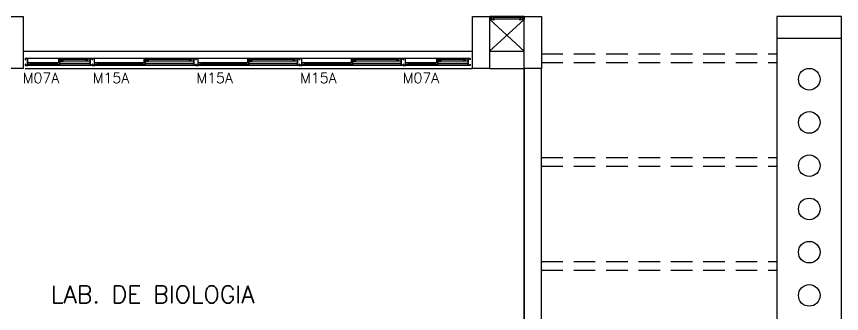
# Model space of a CAD drawing. Header units: millimetres. Extents: x 1887 to 2405, y 1100 to 1335.
# Drawn here: x 2247.91 to 2257.46, y 1193.81 to 1197.25 of the extents above; entities that cross this region are included whole.
import ezdxf

# ---------------------------------------------------------------- set-up
doc = ezdxf.new("R2010")
doc.units = ezdxf.units.MM
doc.linetypes.add('HIDDEN', pattern=[0.375, 0.25, -0.125])
for name, color, linetype in [('AR-ALV', 2, 'Continuous'), ('AR-ESQ', 1, 'Continuous'), ('AR-ESTC', 3, 'Continuous'), ('AR-ESTC-V', 2, 'Continuous'), ('AR-ESTMA-C', 3, 'Continuous'), ('AR-PEITORIL', 1, 'Continuous'), ('AR-SHAFT', 1, 'Continuous'), ('AR-TXTESQ1-CONG', 1, 'Continuous'), ('DT-ESQ-BAGUETE-C', 2, 'Continuous'), ('DT-ESQ-BAGUETE-V', 1, 'Continuous'), ('DT-ESQ-CHAPA DOBRADA-V', 1, 'Continuous'), ('DT-ESQ-PERFIL CADEIRA-C', 2, 'Continuous'), ('DT-ESQ-PERFIL CADEIRA-V', 1, 'Continuous'), ('DT-ESQ-PERFIL U SIMPLES-C', 2, 'Continuous'), ('DT-ESQ-PERFIL U-C', 2, 'Continuous'), ('DT-ESQ-PERFIL U-V', 1, 'Continuous'), ('DT-ESQ-VENEZIANA-C', 2, 'Continuous'), ('DT-ESQ-VENEZIANA-V', 2, 'Continuous'), ('DT-ESQ-VIDRO-C', 2, 'Continuous'), ('PG-PROJ', 1, 'HIDDEN'), ('TEXTO', 2, 'Continuous')]:
    doc.layers.add(name, color=color, linetype=linetype)
doc.styles.add('S12', font='simplex.shx', dxfattribs={"width": 1.1, "height": 0.12})
doc.styles.add('UNB-100', font='simplex.shx', dxfattribs={"height": 0.2})

# ---------------------------------------------------------------- blocks, each defined once
blk = doc.blocks.new('EF65-P')
at = {"layer": 'DT-ESQ-BAGUETE-C', "ltscale": 0.1}
for points in [[(0.0735, -0.1), (0.06, -0.1), (0.06, -0.0985), (0.073, -0.0985, 0.414214), (0.0735, -0.098), (0.0735, -0.087, 0.414214), (0.073, -0.0865), (0.06, -0.0865), (0.06, -0.085), (0.0735, -0.085, -0.414214), (0.075, -0.0865), (0.075, -0.0985, -0.414214)], [(0.339, -0.1), (0.3525, -0.1), (0.3525, -0.0985), (0.3395, -0.0985, -0.414214), (0.339, -0.098), (0.339, -0.087, -0.414214), (0.3395, -0.0865), (0.3525, -0.0865), (0.3525, -0.085), (0.339, -0.085, 0.414214), (0.3375, -0.0865), (0.3375, -0.0985, 0.414214)], [(0.4225, -0.055), (0.409, -0.055), (0.409, -0.0535), (0.422, -0.0535, 0.414214), (0.4225, -0.053), (0.4225, -0.042, 0.414214), (0.422, -0.0415), (0.409, -0.0415), (0.409, -0.04), (0.4225, -0.04, -0.414214), (0.424, -0.0415), (0.424, -0.0535, -0.414214)], [(0.7015, -0.055), (0.715, -0.055), (0.715, -0.0535), (0.702, -0.0535, -0.414214), (0.7015, -0.053), (0.7015, -0.042, -0.414214), (0.702, -0.0415), (0.715, -0.0415), (0.715, -0.04), (0.7015, -0.04, 0.414214), (0.7, -0.0415), (0.7, -0.0535, 0.414214)], [(0.8485, -0.1), (0.835, -0.1), (0.835, -0.0985), (0.848, -0.0985, 0.414214), (0.8485, -0.098), (0.8485, -0.087, 0.414214), (0.848, -0.0865), (0.835, -0.0865), (0.835, -0.085), (0.8485, -0.085, -0.414214), (0.85, -0.0865), (0.85, -0.0985, -0.414214)], [(1.3265, -0.1), (1.34, -0.1), (1.34, -0.0985), (1.327, -0.0985, -0.414214), (1.3265, -0.098), (1.3265, -0.087, -0.414214), (1.327, -0.0865), (1.34, -0.0865), (1.34, -0.085), (1.3265, -0.085, 0.414214), (1.325, -0.0865), (1.325, -0.0985, 0.414214)], [(1.41, -0.055), (1.3965, -0.055), (1.3965, -0.0535), (1.4095, -0.0535, 0.414214), (1.41, -0.053), (1.41, -0.042, 0.414214), (1.4095, -0.0415), (1.3965, -0.0415), (1.3965, -0.04), (1.41, -0.04, -0.414214), (1.4115, -0.0415), (1.4115, -0.0535, -0.414214)], [(1.9015, -0.055), (1.915, -0.055), (1.915, -0.0535), (1.902, -0.0535, -0.414214), (1.9015, -0.053), (1.9015, -0.042, -0.414214), (1.902, -0.0415), (1.915, -0.0415), (1.915, -0.04), (1.9015, -0.04, 0.414214), (1.9, -0.0415), (1.9, -0.0535, 0.414214)], [(2.0485, -0.1), (2.035, -0.1), (2.035, -0.0985), (2.048, -0.0985, 0.414214), (2.0485, -0.098), (2.0485, -0.087, 0.414214), (2.048, -0.0865), (2.035, -0.0865), (2.035, -0.085), (2.0485, -0.085, -0.414214), (2.05, -0.0865), (2.05, -0.0985, -0.414214)], [(2.5265, -0.1), (2.54, -0.1), (2.54, -0.0985), (2.527, -0.0985, -0.414214), (2.5265, -0.098), (2.5265, -0.087, -0.414214), (2.527, -0.0865), (2.54, -0.0865), (2.54, -0.085), (2.5265, -0.085, 0.414214), (2.525, -0.0865), (2.525, -0.0985, 0.414214)], [(2.61, -0.055), (2.5965, -0.055), (2.5965, -0.0535), (2.6095, -0.0535, 0.414214), (2.61, -0.053), (2.61, -0.042, 0.414214), (2.6095, -0.0415), (2.5965, -0.0415), (2.5965, -0.04), (2.61, -0.04, -0.414214), (2.6115, -0.0415), (2.6115, -0.0535, -0.414214)], [(3.1015, -0.055), (3.115, -0.055), (3.115, -0.0535), (3.102, -0.0535, -0.414214), (3.1015, -0.053), (3.1015, -0.042, -0.414214), (3.102, -0.0415), (3.115, -0.0415), (3.115, -0.04), (3.1015, -0.04, 0.414214), (3.1, -0.0415), (3.1, -0.0535, 0.414214)], [(3.2485, -0.1), (3.235, -0.1), (3.235, -0.0985), (3.248, -0.0985, 0.414214), (3.2485, -0.098), (3.2485, -0.087, 0.414214), (3.248, -0.0865), (3.235, -0.0865), (3.235, -0.085), (3.2485, -0.085, -0.414214), (3.25, -0.0865), (3.25, -0.0985, -0.414214)], [(3.7265, -0.1), (3.74, -0.1), (3.74, -0.0985), (3.727, -0.0985, -0.414214), (3.7265, -0.098), (3.7265, -0.087, -0.414214), (3.727, -0.0865), (3.74, -0.0865), (3.74, -0.085), (3.7265, -0.085, 0.414214), (3.725, -0.0865), (3.725, -0.0985, 0.414214)], [(3.81, -0.055), (3.7965, -0.055), (3.7965, -0.0535), (3.8095, -0.0535, 0.414214), (3.81, -0.053), (3.81, -0.042, 0.414214), (3.8095, -0.0415), (3.7965, -0.0415), (3.7965, -0.04), (3.81, -0.04, -0.414214), (3.8115, -0.0415), (3.8115, -0.0535, -0.414214)], [(4.3015, -0.055), (4.315, -0.055), (4.315, -0.0535), (4.302, -0.0535, -0.414214), (4.3015, -0.053), (4.3015, -0.042, -0.414214), (4.302, -0.0415), (4.315, -0.0415), (4.315, -0.04), (4.3015, -0.04, 0.414214), (4.3, -0.0415), (4.3, -0.0535, 0.414214)], [(4.4485, -0.1), (4.435, -0.1), (4.435, -0.0985), (4.448, -0.0985, 0.414214), (4.4485, -0.098), (4.4485, -0.087, 0.414214), (4.448, -0.0865), (4.435, -0.0865), (4.435, -0.085), (4.4485, -0.085, -0.414214), (4.45, -0.0865), (4.45, -0.0985, -0.414214)], [(4.714, -0.1), (4.7275, -0.1), (4.7275, -0.0985), (4.7145, -0.0985, -0.414214), (4.714, -0.098), (4.714, -0.087, -0.414214), (4.7145, -0.0865), (4.7275, -0.0865), (4.7275, -0.085), (4.714, -0.085, 0.414214), (4.7125, -0.0865), (4.7125, -0.0985, 0.414214)], [(4.7975, -0.055), (4.784, -0.055), (4.784, -0.0535), (4.797, -0.0535, 0.414214), (4.7975, -0.053), (4.7975, -0.042, 0.414214), (4.797, -0.0415), (4.784, -0.0415), (4.784, -0.04), (4.7975, -0.04, -0.414214), (4.799, -0.0415), (4.799, -0.0535, -0.414214)], [(5.0765, -0.055), (5.09, -0.055), (5.09, -0.0535), (5.077, -0.0535, -0.414214), (5.0765, -0.053), (5.0765, -0.042, -0.414214), (5.077, -0.0415), (5.09, -0.0415), (5.09, -0.04), (5.0765, -0.04, 0.414214), (5.075, -0.0415), (5.075, -0.0535, 0.414214)]]:
    blk.add_lwpolyline(points, format="xyb", close=True, dxfattribs=at)
at = {"layer": 'DT-ESQ-BAGUETE-V', "ltscale": 0.1}
for p, q in [((0.0735, -0.085), (0.339, -0.085)), ((0.4225, -0.04), (0.7015, -0.04)), ((0.8485, -0.085), (1.3265, -0.085)), ((1.41, -0.04), (1.9015, -0.04)), ((2.0485, -0.085), (2.5265, -0.085)), ((2.61, -0.04), (3.1015, -0.04)), ((3.2485, -0.085), (3.7265, -0.085)), ((3.81, -0.04), (4.3015, -0.04)), ((4.4485, -0.085), (4.714, -0.085)), ((4.7975, -0.04), (5.0765, -0.04))]:
    blk.add_line(p, q, dxfattribs=at)
at = {"layer": 'DT-ESQ-CHAPA DOBRADA-V', "ltscale": 0.1}
for p, q in [((0.025, -0.052), (0.374, -0.052)), ((0.025, -0.055), (0.374, -0.055)), ((0.8, -0.052), (1.3615, -0.052)), ((0.8, -0.055), (1.3615, -0.055)), ((2, -0.052), (2.5615, -0.052)), ((2, -0.055), (2.5615, -0.055)), ((3.2, -0.052), (3.7615, -0.052)), ((3.2, -0.055), (3.7615, -0.055)), ((4.4, -0.052), (4.749, -0.052)), ((4.4, -0.055), (4.749, -0.055))]:
    blk.add_line(p, q, dxfattribs=at)
at = {"layer": 'DT-ESQ-PERFIL CADEIRA-C', "ltscale": 0.1}
for p, q in [((0.376, -0.0635), (0.4225, -0.0635)), ((0.75, -0.0635), (0.7015, -0.0635)), ((1.3635, -0.0635), (1.41, -0.0635)), ((1.95, -0.0635), (1.9015, -0.0635)), ((2.5635, -0.0635), (2.61, -0.0635)), ((3.15, -0.0635), (3.1015, -0.0635)), ((3.7635, -0.0635), (3.81, -0.0635)), ((4.35, -0.0635), (4.3015, -0.0635)), ((4.751, -0.0635), (4.7975, -0.0635)), ((5.125, -0.0635), (5.0765, -0.0635)), ((0.025, -0.1085), (0.0735, -0.1085)), ((0.3855, -0.1085), (0.339, -0.1085)), ((0.8, -0.1085), (0.8485, -0.1085)), ((1.373, -0.1085), (1.3265, -0.1085)), ((2, -0.1085), (2.0485, -0.1085)), ((2.573, -0.1085), (2.5265, -0.1085)), ((3.2, -0.1085), (3.2485, -0.1085)), ((3.773, -0.1085), (3.7265, -0.1085)), ((4.4, -0.1085), (4.4485, -0.1085)), ((4.7605, -0.1085), (4.714, -0.1085))]:
    blk.add_line(p, q, dxfattribs=at)
for points in [[(0.0735, -0.11), (0.025, -0.11), (0.025, -0.1085), (0.06, -0.1085, -0.198912), (0.0589, -0.1081, -0.198913), (0.0585, -0.107), (0.0585, -0.087, 0.414214), (0.058, -0.0865), (0.025, -0.0865), (0.025, -0.085), (0.0585, -0.085, -0.414214), (0.06, -0.0865), (0.06, -0.0985), (0.06, -0.1), (0.06, -0.107), (0.0735, -0.107, -1)], [(0.339, -0.107, 1), (0.339, -0.11), (0.3855, -0.11, 0.414214), (0.3875, -0.108), (0.3875, -0.087, 0.414214), (0.3855, -0.085), (0.354, -0.085, 0.414214), (0.3525, -0.0865), (0.3525, -0.107)], [(0.3525, -0.1085, 0.198913), (0.3536, -0.1081, 0.198913), (0.354, -0.107), (0.354, -0.087, -0.414214), (0.3545, -0.0865), (0.3855, -0.0865, -0.414214), (0.386, -0.087), (0.386, -0.108, -0.414214), (0.3855, -0.1085)], [(0.4225, -0.062, -1), (0.4225, -0.065), (0.376, -0.065, -0.414214), (0.374, -0.063), (0.374, -0.042, -0.414214), (0.376, -0.04), (0.4075, -0.04, -0.414214), (0.409, -0.0415), (0.409, -0.062)], [(0.409, -0.0635, -0.198913), (0.4079, -0.0631, -0.198913), (0.4075, -0.062), (0.4075, -0.042, 0.414214), (0.407, -0.0415), (0.376, -0.0415, 0.414214), (0.3755, -0.042), (0.3755, -0.063, 0.414214), (0.376, -0.0635)], [(0.7015, -0.065), (0.75, -0.065), (0.75, -0.0635), (0.715, -0.0635, 0.198912), (0.7161, -0.0631, 0.198913), (0.7165, -0.062), (0.7165, -0.042, -0.414214), (0.717, -0.0415), (0.75, -0.0415), (0.75, -0.04), (0.7165, -0.04, 0.414214), (0.715, -0.0415), (0.715, -0.0535), (0.715, -0.055), (0.715, -0.062), (0.7015, -0.062, 1)], [(0.8485, -0.11), (0.8, -0.11), (0.8, -0.1085), (0.835, -0.1085, -0.198912), (0.8339, -0.1081, -0.198913), (0.8335, -0.107), (0.8335, -0.087, 0.414214), (0.833, -0.0865), (0.8, -0.0865), (0.8, -0.085), (0.8335, -0.085, -0.414214), (0.835, -0.0865), (0.835, -0.0985), (0.835, -0.1), (0.835, -0.107), (0.8485, -0.107, -1)], [(1.3265, -0.107, 1), (1.3265, -0.11), (1.373, -0.11, 0.414214), (1.375, -0.108), (1.375, -0.087, 0.414214), (1.373, -0.085), (1.3415, -0.085, 0.414214), (1.34, -0.0865), (1.34, -0.107)], [(1.34, -0.1085, 0.198913), (1.3411, -0.1081, 0.198913), (1.3415, -0.107), (1.3415, -0.087, -0.414214), (1.342, -0.0865), (1.373, -0.0865, -0.414214), (1.3735, -0.087), (1.3735, -0.108, -0.414214), (1.373, -0.1085)], [(1.41, -0.062, -1), (1.41, -0.065), (1.3635, -0.065, -0.414214), (1.3615, -0.063), (1.3615, -0.042, -0.414214), (1.3635, -0.04), (1.395, -0.04, -0.414214), (1.3965, -0.0415), (1.3965, -0.062)], [(1.3965, -0.0635, -0.198913), (1.3954, -0.0631, -0.198913), (1.395, -0.062), (1.395, -0.042, 0.414214), (1.3945, -0.0415), (1.3635, -0.0415, 0.414214), (1.363, -0.042), (1.363, -0.063, 0.414214), (1.3635, -0.0635)], [(1.9015, -0.065), (1.95, -0.065), (1.95, -0.0635), (1.915, -0.0635, 0.198912), (1.9161, -0.0631, 0.198913), (1.9165, -0.062), (1.9165, -0.042, -0.414214), (1.917, -0.0415), (1.95, -0.0415), (1.95, -0.04), (1.9165, -0.04, 0.414214), (1.915, -0.0415), (1.915, -0.0535), (1.915, -0.055), (1.915, -0.062), (1.9015, -0.062, 1)], [(2.0485, -0.11), (2, -0.11), (2, -0.1085), (2.035, -0.1085, -0.198912), (2.0339, -0.1081, -0.198913), (2.0335, -0.107), (2.0335, -0.087, 0.414214), (2.033, -0.0865), (2, -0.0865), (2, -0.085), (2.0335, -0.085, -0.414214), (2.035, -0.0865), (2.035, -0.0985), (2.035, -0.1), (2.035, -0.107), (2.0485, -0.107, -1)], [(2.5265, -0.107, 1), (2.5265, -0.11), (2.573, -0.11, 0.414214), (2.575, -0.108), (2.575, -0.087, 0.414214), (2.573, -0.085), (2.5415, -0.085, 0.414214), (2.54, -0.0865), (2.54, -0.107)], [(2.54, -0.1085, 0.198913), (2.5411, -0.1081, 0.198913), (2.5415, -0.107), (2.5415, -0.087, -0.414214), (2.542, -0.0865), (2.573, -0.0865, -0.414214), (2.5735, -0.087), (2.5735, -0.108, -0.414214), (2.573, -0.1085)], [(2.61, -0.062, -1), (2.61, -0.065), (2.5635, -0.065, -0.414214), (2.5615, -0.063), (2.5615, -0.042, -0.414214), (2.5635, -0.04), (2.595, -0.04, -0.414214), (2.5965, -0.0415), (2.5965, -0.062)], [(2.5965, -0.0635, -0.198913), (2.5954, -0.0631, -0.198913), (2.595, -0.062), (2.595, -0.042, 0.414214), (2.5945, -0.0415), (2.5635, -0.0415, 0.414214), (2.563, -0.042), (2.563, -0.063, 0.414214), (2.5635, -0.0635)], [(3.1015, -0.065), (3.15, -0.065), (3.15, -0.0635), (3.115, -0.0635, 0.198912), (3.1161, -0.0631, 0.198913), (3.1165, -0.062), (3.1165, -0.042, -0.414214), (3.117, -0.0415), (3.15, -0.0415), (3.15, -0.04), (3.1165, -0.04, 0.414214), (3.115, -0.0415), (3.115, -0.0535), (3.115, -0.055), (3.115, -0.062), (3.1015, -0.062, 1)], [(3.2485, -0.11), (3.2, -0.11), (3.2, -0.1085), (3.235, -0.1085, -0.198912), (3.2339, -0.1081, -0.198913), (3.2335, -0.107), (3.2335, -0.087, 0.414214), (3.233, -0.0865), (3.2, -0.0865), (3.2, -0.085), (3.2335, -0.085, -0.414214), (3.235, -0.0865), (3.235, -0.0985), (3.235, -0.1), (3.235, -0.107), (3.2485, -0.107, -1)], [(3.7265, -0.107, 1), (3.7265, -0.11), (3.773, -0.11, 0.414214), (3.775, -0.108), (3.775, -0.087, 0.414214), (3.773, -0.085), (3.7415, -0.085, 0.414214), (3.74, -0.0865), (3.74, -0.107)], [(3.74, -0.1085, 0.198913), (3.7411, -0.1081, 0.198913), (3.7415, -0.107), (3.7415, -0.087, -0.414214), (3.742, -0.0865), (3.773, -0.0865, -0.414214), (3.7735, -0.087), (3.7735, -0.108, -0.414214), (3.773, -0.1085)], [(3.81, -0.062, -1), (3.81, -0.065), (3.7635, -0.065, -0.414214), (3.7615, -0.063), (3.7615, -0.042, -0.414214), (3.7635, -0.04), (3.795, -0.04, -0.414214), (3.7965, -0.0415), (3.7965, -0.062)], [(3.7965, -0.0635, -0.198913), (3.7954, -0.0631, -0.198913), (3.795, -0.062), (3.795, -0.042, 0.414214), (3.7945, -0.0415), (3.7635, -0.0415, 0.414214), (3.763, -0.042), (3.763, -0.063, 0.414214), (3.7635, -0.0635)], [(4.3015, -0.065), (4.35, -0.065), (4.35, -0.0635), (4.315, -0.0635, 0.198912), (4.3161, -0.0631, 0.198913), (4.3165, -0.062), (4.3165, -0.042, -0.414214), (4.317, -0.0415), (4.35, -0.0415), (4.35, -0.04), (4.3165, -0.04, 0.414214), (4.315, -0.0415), (4.315, -0.0535), (4.315, -0.055), (4.315, -0.062), (4.3015, -0.062, 1)], [(4.4485, -0.11), (4.4, -0.11), (4.4, -0.1085), (4.435, -0.1085, -0.198912), (4.4339, -0.1081, -0.198913), (4.4335, -0.107), (4.4335, -0.087, 0.414214), (4.433, -0.0865), (4.4, -0.0865), (4.4, -0.085), (4.4335, -0.085, -0.414214), (4.435, -0.0865), (4.435, -0.0985), (4.435, -0.1), (4.435, -0.107), (4.4485, -0.107, -1)], [(4.714, -0.107, 1), (4.714, -0.11), (4.7605, -0.11, 0.414214), (4.7625, -0.108), (4.7625, -0.087, 0.414214), (4.7605, -0.085), (4.729, -0.085, 0.414214), (4.7275, -0.0865), (4.7275, -0.107)], [(4.7275, -0.1085, 0.198913), (4.7286, -0.1081, 0.198913), (4.729, -0.107), (4.729, -0.087, -0.414214), (4.7295, -0.0865), (4.7605, -0.0865, -0.414214), (4.761, -0.087), (4.761, -0.108, -0.414214), (4.7605, -0.1085)], [(4.7975, -0.062, -1), (4.7975, -0.065), (4.751, -0.065, -0.414214), (4.749, -0.063), (4.749, -0.042, -0.414214), (4.751, -0.04), (4.7825, -0.04, -0.414214), (4.784, -0.0415), (4.784, -0.062)], [(4.784, -0.0635, -0.198913), (4.7829, -0.0631, -0.198913), (4.7825, -0.062), (4.7825, -0.042, 0.414214), (4.782, -0.0415), (4.751, -0.0415, 0.414214), (4.7505, -0.042), (4.7505, -0.063, 0.414214), (4.751, -0.0635)], [(5.0765, -0.065), (5.125, -0.065), (5.125, -0.0635), (5.09, -0.0635, 0.198912), (5.0911, -0.0631, 0.198913), (5.0915, -0.062), (5.0915, -0.042, -0.414214), (5.092, -0.0415), (5.125, -0.0415), (5.125, -0.04), (5.0915, -0.04, 0.414214), (5.09, -0.0415), (5.09, -0.0535), (5.09, -0.055), (5.09, -0.062), (5.0765, -0.062, 1)]]:
    blk.add_lwpolyline(points, format="xyb", close=True, dxfattribs=at)
at = {"layer": 'DT-ESQ-PERFIL CADEIRA-V', "ltscale": 0.1}
for p, q in [((0.4075, -0.065), (0.7015, -0.065)), ((1.395, -0.065), (1.9015, -0.065)), ((2.595, -0.065), (3.1015, -0.065)), ((3.795, -0.065), (4.3015, -0.065)), ((4.7825, -0.065), (5.0765, -0.065)), ((0.0735, -0.11), (0.339, -0.11)), ((0.8485, -0.11), (1.3265, -0.11)), ((2.0485, -0.11), (2.5265, -0.11)), ((3.2485, -0.11), (3.7265, -0.11)), ((4.4485, -0.11), (4.714, -0.11))]:
    blk.add_line(p, q, dxfattribs=at)
at = {"layer": 'DT-ESQ-PERFIL U SIMPLES-C', "ltscale": 0.1}
for points in [[(0.376, -0.077), (0.384, -0.077), (0.384, -0.0755), (0.376, -0.0755, -0.414214), (0.3755, -0.075), (0.3755, -0.067, -0.414214), (0.376, -0.0665), (0.384, -0.0665), (0.384, -0.065), (0.376, -0.065, 0.414214), (0.374, -0.067), (0.374, -0.075, 0.414214)], [(0.3855, -0.073), (0.3775, -0.073), (0.3775, -0.0745), (0.3855, -0.0745, -0.414214), (0.386, -0.075), (0.386, -0.083, -0.414214), (0.3855, -0.0835), (0.3775, -0.0835), (0.3775, -0.085), (0.3855, -0.085, 0.414214), (0.3875, -0.083), (0.3875, -0.075, 0.414214)], [(1.3635, -0.077), (1.3715, -0.077), (1.3715, -0.0755), (1.3635, -0.0755, -0.414214), (1.363, -0.075), (1.363, -0.067, -0.414214), (1.3635, -0.0665), (1.3715, -0.0665), (1.3715, -0.065), (1.3635, -0.065, 0.414214), (1.3615, -0.067), (1.3615, -0.075, 0.414214)], [(1.373, -0.073), (1.365, -0.073), (1.365, -0.0745), (1.373, -0.0745, -0.414214), (1.3735, -0.075), (1.3735, -0.083, -0.414214), (1.373, -0.0835), (1.365, -0.0835), (1.365, -0.085), (1.373, -0.085, 0.414214), (1.375, -0.083), (1.375, -0.075, 0.414214)], [(2.5635, -0.077), (2.5715, -0.077), (2.5715, -0.0755), (2.5635, -0.0755, -0.414214), (2.563, -0.075), (2.563, -0.067, -0.414214), (2.5635, -0.0665), (2.5715, -0.0665), (2.5715, -0.065), (2.5635, -0.065, 0.414214), (2.5615, -0.067), (2.5615, -0.075, 0.414214)], [(2.573, -0.073), (2.565, -0.073), (2.565, -0.0745), (2.573, -0.0745, -0.414214), (2.5735, -0.075), (2.5735, -0.083, -0.414214), (2.573, -0.0835), (2.565, -0.0835), (2.565, -0.085), (2.573, -0.085, 0.414214), (2.575, -0.083), (2.575, -0.075, 0.414214)], [(3.7635, -0.077), (3.7715, -0.077), (3.7715, -0.0755), (3.7635, -0.0755, -0.414214), (3.763, -0.075), (3.763, -0.067, -0.414214), (3.7635, -0.0665), (3.7715, -0.0665), (3.7715, -0.065), (3.7635, -0.065, 0.414214), (3.7615, -0.067), (3.7615, -0.075, 0.414214)], [(3.773, -0.073), (3.765, -0.073), (3.765, -0.0745), (3.773, -0.0745, -0.414214), (3.7735, -0.075), (3.7735, -0.083, -0.414214), (3.773, -0.0835), (3.765, -0.0835), (3.765, -0.085), (3.773, -0.085, 0.414214), (3.775, -0.083), (3.775, -0.075, 0.414214)], [(4.751, -0.077), (4.759, -0.077), (4.759, -0.0755), (4.751, -0.0755, -0.414214), (4.7505, -0.075), (4.7505, -0.067, -0.414214), (4.751, -0.0665), (4.759, -0.0665), (4.759, -0.065), (4.751, -0.065, 0.414214), (4.749, -0.067), (4.749, -0.075, 0.414214)], [(4.7605, -0.073), (4.7525, -0.073), (4.7525, -0.0745), (4.7605, -0.0745, -0.414214), (4.761, -0.075), (4.761, -0.083, -0.414214), (4.7605, -0.0835), (4.7525, -0.0835), (4.7525, -0.085), (4.7605, -0.085, 0.414214), (4.7625, -0.083), (4.7625, -0.075, 0.414214)]]:
    blk.add_lwpolyline(points, format="xyb", close=True, dxfattribs=at)
at = {"layer": 'DT-ESQ-PERFIL U-C', "ltscale": 0.1}
for points in [[(0, -0.0365, -0.414214), (0.0015, -0.035), (0.0235, -0.035, -0.414214), (0.025, -0.0365), (0.025, -0.1135, -0.414214), (0.0235, -0.115), (0.0015, -0.115, -0.414214), (0, -0.1135), (0, -0.1), (0.0015, -0.1), (0.0015, -0.113, 0.414214), (0.002, -0.1135), (0.023, -0.1135, 0.414214), (0.0235, -0.113), (0.0235, -0.037, 0.414214), (0.023, -0.0365), (0.002, -0.0365, 0.414214), (0.0015, -0.037), (0.0015, -0.05), (0, -0.05)], [(0.775, -0.0365, 0.414214), (0.7735, -0.035), (0.7515, -0.035, 0.414214), (0.75, -0.0365), (0.75, -0.1135, 0.414214), (0.7515, -0.115), (0.7735, -0.115, 0.414214), (0.775, -0.1135), (0.775, -0.1), (0.7735, -0.1), (0.7735, -0.113, -0.414214), (0.773, -0.1135), (0.752, -0.1135, -0.414214), (0.7515, -0.113), (0.7515, -0.037, -0.414214), (0.752, -0.0365), (0.773, -0.0365, -0.414214), (0.7735, -0.037), (0.7735, -0.05), (0.775, -0.05)], [(0.775, -0.0365, -0.414214), (0.7765, -0.035), (0.7985, -0.035, -0.414214), (0.8, -0.0365), (0.8, -0.1135, -0.414214), (0.7985, -0.115), (0.7765, -0.115, -0.414214), (0.775, -0.1135), (0.775, -0.1), (0.7765, -0.1), (0.7765, -0.113, 0.414214), (0.777, -0.1135), (0.798, -0.1135, 0.414214), (0.7985, -0.113), (0.7985, -0.037, 0.414214), (0.798, -0.0365), (0.777, -0.0365, 0.414214), (0.7765, -0.037), (0.7765, -0.05), (0.775, -0.05)], [(1.975, -0.0365, 0.414214), (1.9735, -0.035), (1.9515, -0.035, 0.414214), (1.95, -0.0365), (1.95, -0.1135, 0.414214), (1.9515, -0.115), (1.9735, -0.115, 0.414214), (1.975, -0.1135), (1.975, -0.1), (1.9735, -0.1), (1.9735, -0.113, -0.414214), (1.973, -0.1135), (1.952, -0.1135, -0.414214), (1.9515, -0.113), (1.9515, -0.037, -0.414214), (1.952, -0.0365), (1.973, -0.0365, -0.414214), (1.9735, -0.037), (1.9735, -0.05), (1.975, -0.05)], [(1.975, -0.0365, -0.414214), (1.9765, -0.035), (1.9985, -0.035, -0.414214), (2, -0.0365), (2, -0.1135, -0.414214), (1.9985, -0.115), (1.9765, -0.115, -0.414214), (1.975, -0.1135), (1.975, -0.1), (1.9765, -0.1), (1.9765, -0.113, 0.414214), (1.977, -0.1135), (1.998, -0.1135, 0.414214), (1.9985, -0.113), (1.9985, -0.037, 0.414214), (1.998, -0.0365), (1.977, -0.0365, 0.414214), (1.9765, -0.037), (1.9765, -0.05), (1.975, -0.05)], [(3.175, -0.0365, 0.414214), (3.1735, -0.035), (3.1515, -0.035, 0.414214), (3.15, -0.0365), (3.15, -0.1135, 0.414214), (3.1515, -0.115), (3.1735, -0.115, 0.414214), (3.175, -0.1135), (3.175, -0.1), (3.1735, -0.1), (3.1735, -0.113, -0.414214), (3.173, -0.1135), (3.152, -0.1135, -0.414214), (3.1515, -0.113), (3.1515, -0.037, -0.414214), (3.152, -0.0365), (3.173, -0.0365, -0.414214), (3.1735, -0.037), (3.1735, -0.05), (3.175, -0.05)], [(3.175, -0.0365, -0.414214), (3.1765, -0.035), (3.1985, -0.035, -0.414214), (3.2, -0.0365), (3.2, -0.1135, -0.414214), (3.1985, -0.115), (3.1765, -0.115, -0.414214), (3.175, -0.1135), (3.175, -0.1), (3.1765, -0.1), (3.1765, -0.113, 0.414214), (3.177, -0.1135), (3.198, -0.1135, 0.414214), (3.1985, -0.113), (3.1985, -0.037, 0.414214), (3.198, -0.0365), (3.177, -0.0365, 0.414214), (3.1765, -0.037), (3.1765, -0.05), (3.175, -0.05)], [(4.375, -0.0365, 0.414214), (4.3735, -0.035), (4.3515, -0.035, 0.414214), (4.35, -0.0365), (4.35, -0.1135, 0.414214), (4.3515, -0.115), (4.3735, -0.115, 0.414214), (4.375, -0.1135), (4.375, -0.1), (4.3735, -0.1), (4.3735, -0.113, -0.414214), (4.373, -0.1135), (4.352, -0.1135, -0.414214), (4.3515, -0.113), (4.3515, -0.037, -0.414214), (4.352, -0.0365), (4.373, -0.0365, -0.414214), (4.3735, -0.037), (4.3735, -0.05), (4.375, -0.05)], [(4.375, -0.0365, -0.414214), (4.3765, -0.035), (4.3985, -0.035, -0.414214), (4.4, -0.0365), (4.4, -0.1135, -0.414214), (4.3985, -0.115), (4.3765, -0.115, -0.414214), (4.375, -0.1135), (4.375, -0.1), (4.3765, -0.1), (4.3765, -0.113, 0.414214), (4.377, -0.1135), (4.398, -0.1135, 0.414214), (4.3985, -0.113), (4.3985, -0.037, 0.414214), (4.398, -0.0365), (4.377, -0.0365, 0.414214), (4.3765, -0.037), (4.3765, -0.05), (4.375, -0.05)], [(5.15, -0.0365, 0.414214), (5.1485, -0.035), (5.1265, -0.035, 0.414214), (5.125, -0.0365), (5.125, -0.1135, 0.414214), (5.1265, -0.115), (5.1485, -0.115, 0.414214), (5.15, -0.1135), (5.15, -0.1), (5.1485, -0.1), (5.1485, -0.113, -0.414214), (5.148, -0.1135), (5.127, -0.1135, -0.414214), (5.1265, -0.113), (5.1265, -0.037, -0.414214), (5.127, -0.0365), (5.148, -0.0365, -0.414214), (5.1485, -0.037), (5.1485, -0.05), (5.15, -0.05)]]:
    blk.add_lwpolyline(points, format="xyb", close=True, dxfattribs=at)
at = {"layer": 'DT-ESQ-PERFIL U-V', "ltscale": 0.1}
for p, q in [((0.0235, -0.035), (0.7515, -0.035)), ((0.7985, -0.035), (1.9515, -0.035)), ((1.9985, -0.035), (3.1515, -0.035)), ((3.1985, -0.035), (4.3515, -0.035)), ((4.3985, -0.035), (5.1265, -0.035)), ((0.0235, -0.115), (0.7515, -0.115)), ((0.7985, -0.115), (1.9515, -0.115)), ((1.9985, -0.115), (3.1515, -0.115)), ((3.1985, -0.115), (4.3515, -0.115)), ((4.3985, -0.115), (5.1265, -0.115))]:
    blk.add_line(p, q, dxfattribs=at)
at = {"layer": 'DT-ESQ-VIDRO-C', "ltscale": 0.1}
for points in [[(0.7125, -0.06), (0.7125, -0.057), (0.4115, -0.057), (0.4115, -0.06)], [(1.9125, -0.06), (1.9125, -0.057), (1.399, -0.057), (1.399, -0.06)], [(3.1125, -0.06), (3.1125, -0.057), (2.599, -0.057), (2.599, -0.06)], [(4.3125, -0.06), (4.3125, -0.057), (3.799, -0.057), (3.799, -0.06)], [(5.0875, -0.06), (5.0875, -0.057), (4.7865, -0.057), (4.7865, -0.06)], [(0.063, -0.105), (0.063, -0.102), (0.3495, -0.102), (0.3495, -0.105)], [(0.838, -0.105), (0.838, -0.102), (1.337, -0.102), (1.337, -0.105)], [(2.038, -0.105), (2.038, -0.102), (2.537, -0.102), (2.537, -0.105)], [(3.238, -0.105), (3.238, -0.102), (3.737, -0.102), (3.737, -0.105)], [(4.438, -0.105), (4.438, -0.102), (4.7245, -0.102), (4.7245, -0.105)]]:
    blk.add_lwpolyline(points, close=True, dxfattribs=at)
blk = doc.blocks.new('EF01A-P')
at = {"layer": 'DT-ESQ-BAGUETE-C', "ltscale": 0.1}
for points in [[(0.0015, 0.035), (0.015, 0.035), (0.015, 0.0335), (0.0015, 0.0335), (0.0015, 0.005), (0.015, 0.005), (0.015, 0.0035), (0.0015, 0.0035, -0.414214), (0, 0.005), (0, 0.0335, -0.414214)], [(0.3985, 0.035), (0.385, 0.035), (0.385, 0.0335), (0.3985, 0.0335), (0.3985, 0.005), (0.385, 0.005), (0.385, 0.0035), (0.3985, 0.0035, 0.414214), (0.4, 0.005), (0.4, 0.0335, 0.414214)]]:
    blk.add_lwpolyline(points, format="xyb", close=True, dxfattribs=at)
at = {"layer": 'DT-ESQ-PERFIL CADEIRA-C', "ltscale": 0.1}
for points in [[(0.01, 0.0015), (0.01, 0.003), (0.0015, 0.003, 1), (0.0015, 0), (0.015, 0, 0.414214), (0.0165, 0.0015), (0.0165, 0.0335), (0.043, 0.0335)], [(0.043, 0.0065), (0.018, 0.0065), (0.018, 0.0165), (0.0165, 0.0165), (0.0165, 0.0065, 0.414214), (0.018, 0.005), (0.043, 0.005), (0.0565, 0.005, 1), (0.0565, 0.008), (0.043, 0.008), (0.043, 0.02), (0.043, 0.032), (0.0565, 0.032, 1), (0.0565, 0.035), (0.043, 0.035), (0.0165, 0.035, 0.414214), (0.015, 0.0335), (0.015, 0.0015), (0.0015, 0.0015)], [(0.0415, 0.02), (0.0415, 0.032, -0.414214), (0.043, 0.0335), (0.0565, 0.0335)], [(0.0415, 0.02), (0.0415, 0.008, 0.414214), (0.043, 0.0065), (0.0565, 0.0065)], [(0.357, 0.0065), (0.382, 0.0065), (0.382, 0.0165), (0.3835, 0.0165), (0.3835, 0.0065, -0.414214), (0.382, 0.005), (0.357, 0.005), (0.3435, 0.005, -1), (0.3435, 0.008), (0.357, 0.008), (0.357, 0.02), (0.357, 0.032), (0.3435, 0.032, -1), (0.3435, 0.035), (0.357, 0.035), (0.3835, 0.035, -0.414214), (0.385, 0.0335), (0.385, 0.0015), (0.3985, 0.0015)], [(0.3585, 0.02), (0.3585, 0.032, 0.414214), (0.357, 0.0335), (0.3435, 0.0335)], [(0.3585, 0.02), (0.3585, 0.008, -0.414214), (0.357, 0.0065), (0.3435, 0.0065)], [(0.39, 0.0015), (0.39, 0.003), (0.3985, 0.003, -1), (0.3985, 0), (0.385, 0, -0.414214), (0.3835, 0.0015), (0.3835, 0.0335), (0.357, 0.0335)]]:
    blk.add_lwpolyline(points, format="xyb", dxfattribs=at)
at = {"layer": 'DT-ESQ-PERFIL CADEIRA-V', "ltscale": 0.1}
blk.add_line((0.015, 0), (0.385, 0), dxfattribs=at)
at = {"layer": 'DT-ESQ-VENEZIANA-C', "ltscale": 0.1}
for p, q in [((0.043, 0.0105), (0.357, 0.0105)), ((0.043, 0.009), (0.357, 0.009))]:
    blk.add_line(p, q, dxfattribs=at)
at = {"layer": 'DT-ESQ-VENEZIANA-V', "ltscale": 0.1}
blk.add_line((0.043, 0.031), (0.357, 0.031), dxfattribs=at)

msp = doc.modelspace()

# ---------------------------------------------------------------- linework, layer by layer
at = {"layer": 'AR-ALV'}
for p, q in [((2253.3847, 1196.8485), (2253.7847, 1196.8485)), ((2253.3847, 1196.6485), (2253.7847, 1196.6485)), ((2253.7847, 1196.6485), (2253.7847, 1189.6235)), ((2253.7847, 1189.6235), (2253.7847, 1196.6485)), ((2253.9847, 1182.3985), (2253.9847, 1196.6485))]:
    msp.add_line(p, q, dxfattribs=at)
at = {"layer": 'AR-ESTC'}
for points in [[(2247.7847, 1197.2485), (2247.9847, 1197.2485), (2247.9847, 1196.6485), (2247.7847, 1196.6485)], [(2253.1847, 1197.2485), (2253.3847, 1197.2485), (2253.3847, 1196.6485), (2253.1847, 1196.6485)], [(2253.7847, 1197.2485), (2253.9847, 1197.2485), (2253.9847, 1196.6485), (2253.7847, 1196.6485)], [(2256.708, 1196.9985), (2257.458, 1196.9985), (2257.458, 1197.2485), (2256.708, 1197.2485)]]:
    msp.add_lwpolyline(points, close=True, dxfattribs=at)
at = {"layer": 'AR-ESTC-V'}
for p, q in [((2256.708, 1196.9985), (2256.708, 1179.0484)), ((2257.458, 1179.0484), (2257.458, 1196.9985))]:
    msp.add_line(p, q, dxfattribs=at)
at = {"layer": 'AR-ESTMA-C', "ltscale": 0.25}
for centre in [(2257.0847, 1196.5234), (2257.0847, 1196.0234), (2257.0847, 1195.5234), (2257.0847, 1195.0234), (2257.0847, 1194.5234), (2257.0847, 1194.0234)]:
    msp.add_circle(centre, 0.125, dxfattribs=at)
at = {"layer": 'AR-PEITORIL'}
for p, q in [((2247.9847, 1196.8485), (2253.1847, 1196.8485)), ((2248.0097, 1196.6485), (2253.1847, 1196.6485))]:
    msp.add_line(p, q, dxfattribs=at)
at = {"layer": 'AR-SHAFT'}
for p, q in [((2253.3847, 1196.8485), (2253.7832, 1197.2135)), ((2253.7847, 1196.8485), (2253.3851, 1197.2139))]:
    msp.add_line(p, q, dxfattribs=at)
at = {"layer": 'PG-PROJ'}
for p, q in [((2253.983, 1196.8165), (2256.708, 1196.8165)), ((2253.983, 1196.7165), (2256.708, 1196.7165)), ((2253.983, 1195.6165), (2256.708, 1195.6165)), ((2253.983, 1195.5165), (2256.708, 1195.5165)), ((2253.983, 1194.4165), (2256.708, 1194.4165)), ((2253.983, 1194.3165), (2256.708, 1194.3165))]:
    msp.add_line(p, q, dxfattribs=at)

# ---------------------------------------------------------------- block references
at = {"layer": 'AR-ESQ', "rotation": 180}
for name, p in [('EF01A-P', (2253.7847, 1197.2485)), ('EF65-P', (2253.1597, 1196.6485))]:
    msp.add_blockref(name, p, dxfattribs=at)

# ---------------------------------------------------------------- texts
at = {"layer": 'AR-TXTESQ1-CONG', "style": 'S12'}
for s, p in [('M07A', (2247.9811, 1196.4787)), ('M15A', (2248.7909, 1196.4787)), ('M15A', (2249.9909, 1196.4787)), ('M15A', (2251.1909, 1196.4787)), ('M07A', (2252.3793, 1196.4787))]:
    msp.add_text(s, height=0.12, dxfattribs=at).set_placement(p)
at = {"layer": 'TEXTO', "style": 'UNB-100'}
msp.add_text('LAB. DE BIOLOGIA', height=0.2, dxfattribs=at).set_placement((2248.3067, 1193.9345))

doc.saveas('drawing.dxf')
